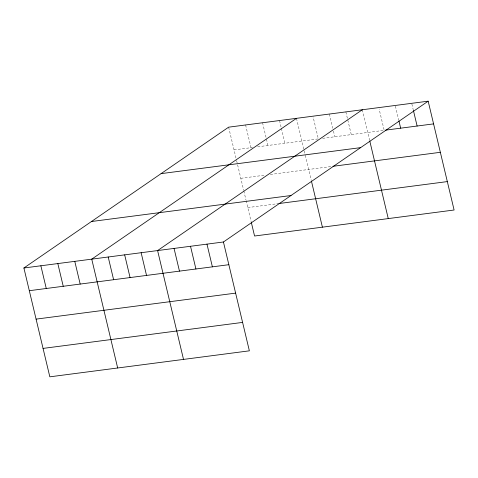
<?xml version="1.0" encoding="UTF-8"?>
<svg xmlns="http://www.w3.org/2000/svg" width="478" height="478" viewBox="0 0 478 478"><rect width="100%" height="100%" fill="white"/><g stroke="black" fill="none" stroke-linecap="round" stroke-linejoin="round"><path stroke-width="0.36" stroke-dasharray="2.39 1.79" d="M234.047 149.889L252.48 147.487M257.642 146.812L318.348 138.901L313.108 116.895M322.644 138.345L384.198 130.321L379.126 109.026M240.816 178.312L265.153 175.139M270.315 174.464L331.565 166.487M247.795 207.589L278.029 203.652M411.881 104.025L413.231 109.707M395.414 106.17L398.801 120.366M362.324 109.755L369.596 140.281M345.863 111.9L351.276 134.611M329.402 114.045L332.784 128.241M333.459 131.08L334.809 136.756M296.474 118.335L304.934 153.838M305.275 155.26L311.315 180.624M279.516 120.546L281.207 127.644M281.375 128.349L284.93 143.257M262.553 122.75L266.276 138.369M266.443 139.08L267.967 145.467M245.596 124.961L251.004 147.678M228.633 127.172L236.413 159.837M236.586 160.548L237.261 163.386M237.602 164.808L243.643 190.16M243.804 190.859L245.967 199.924M246.134 200.623L251.177 221.804"/><path stroke-width="0.72" d="M428.169 101.175L223.435 241.988L249.367 350.828L49.832 376.825L23.9 267.991L228.633 127.172L428.169 101.175L454.1 210.009L254.565 236.013L251.344 222.515M296.474 118.335L91.74 259.148L117.672 367.988M362.324 109.755L157.591 250.568L183.516 359.408M385.627 130.136L433.582 123.886M161.074 173.639L360.609 147.642M332.993 166.296L440.352 152.309M91.459 221.517L291 195.52M278.764 203.556L447.33 181.592M23.9 267.991L223.435 241.988M29.313 290.702L228.848 264.698M36.083 319.125L235.618 293.122M43.056 348.408L242.597 322.405M413.398 110.418L417.121 126.031M398.969 121.077L400.66 128.176M369.769 140.992L388.255 218.589M311.483 181.323L322.405 227.175M206.974 244.133L212.387 266.849M190.513 246.278L195.926 268.995M174.052 248.423L179.465 271.14M141.13 252.713L146.537 275.43M124.668 254.858L130.076 277.575M108.201 257.003L113.615 279.72M74.783 261.358L80.19 284.075M57.82 263.569L63.233 286.28M40.863 265.78L46.27 288.491"/></g></svg>
